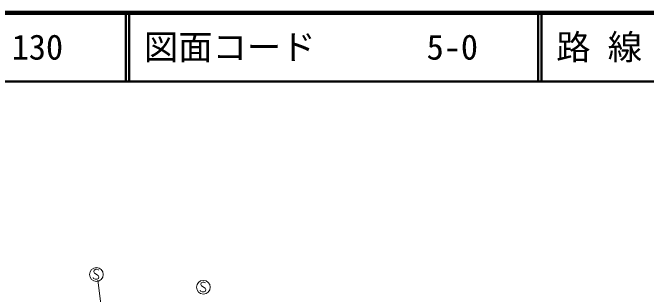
# Model space of a CAD drawing. Units: millimetres, scale not verified. Extents: x 40000 to 680000, y 20000 to 380000.
# Drawn here: x 101286 to 193492, y 339030 to 380000 of the extents above; entities that cross this region are included whole.
import ezdxf
from ezdxf.enums import TextEntityAlignment as Align

# ---------------------------------------------------------------- set-up
doc = ezdxf.new("R2010")
doc.units = ezdxf.units.MM
doc.header["$LTSCALE"] = 1000
for name, color, linetype, lineweight in [('M-BGD-EXST', 7, 'Continuous', 13), ('M-TTL', 2, 'Continuous', 140), ('M-TTL-LINE', 7, 'Continuous', 50)]:
    doc.layers.add(name, color=color, linetype=linetype, lineweight=lineweight)
doc.layers.add('M-TTL-TXT', color=7, linetype='Continuous')
doc.styles.add('ＭＳ ゴシック', font='')
doc.styles.get('ＭＳ ゴシック').set_extended_font_data('MS Gothic')

msp = doc.modelspace()

# ---------------------------------------------------------------- linework, layer by layer
at = {"layer": 'M-BGD-EXST'}
for p, q in [((113146, 342551), (113106, 342311)), ((113106, 342311), (113186, 342111)), ((113386, 342671), (113146, 342551)), ((113186, 342111), (113746, 341791)), ((113546, 342671), (113386, 342671)), ((113706, 342631), (113546, 342671)), ((113786, 342551), (113706, 342631)), ((113066, 341351), (112986, 341471)), ((113306, 341231), (113066, 341351)), ((113586, 341231), (113306, 341231)), ((113786, 341351), (113586, 341231)), ((113746, 341791), (113826, 341591)), ((113826, 341591), (113786, 341351)), ((113699, 341098), (116254, 319957)), ((128711, 340693), (128671, 340453)), ((128671, 340453), (128751, 340253)), ((128951, 340813), (128711, 340693)), ((128751, 340253), (129311, 339933)), ((129111, 340813), (128951, 340813)), ((129271, 340773), (129111, 340813)), ((129351, 340693), (129271, 340773)), ((128631, 339493), (128551, 339613)), ((128871, 339373), (128631, 339493)), ((129151, 339373), (128871, 339373)), ((129351, 339493), (129151, 339373)), ((129311, 339933), (129391, 339733)), ((129391, 339733), (129351, 339493))]:
    msp.add_line(p, q, dxfattribs=at)
for centre in [(113466, 341911), (129031, 340053)]:
    msp.add_circle(centre, 1000, dxfattribs=at)
at = {"layer": 'M-TTL'}
msp.add_line((680000, 380000), (40000, 380000), dxfattribs=at)
at = {"layer": 'M-TTL-LINE'}
for p, q in [((117750, 380000), (117750, 370000)), ((118250, 380000), (118250, 370000)), ((177750, 380000), (177750, 370000)), ((178250, 380000), (178250, 370000)), ((40000, 370000), (680000, 370000))]:
    msp.add_line(p, q, dxfattribs=at)

# ---------------------------------------------------------------- texts
at = {"layer": 'M-TTL-TXT', "style": 'ＭＳ ゴシック'}
for s, p in [('図面コード', (120380, 375000)), ('路 線 名', (180380, 375000)), ('130', (101142, 375000)), ('5-0', (161521, 375000))]:
    msp.add_text(s, height=3666, dxfattribs=at).set_placement(p, align=Align.MIDDLE_LEFT)

doc.saveas('drawing.dxf')
